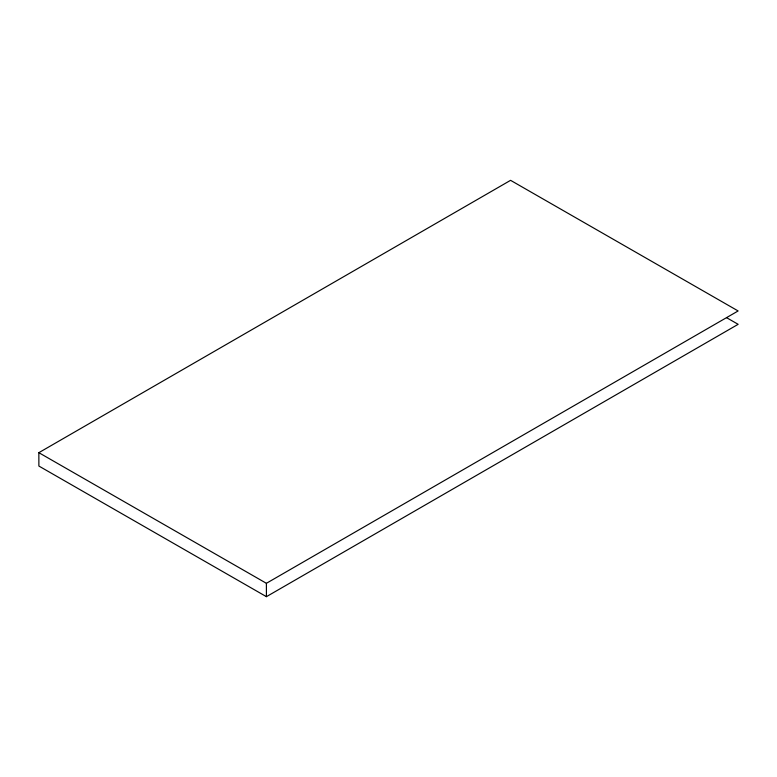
<?xml version="1.0" encoding="UTF-8"?>
<svg xmlns="http://www.w3.org/2000/svg" width="777" height="777" viewBox="0 0 777 777"><rect width="100%" height="100%" fill="white"/><g stroke="black" fill="none" stroke-linecap="round" stroke-linejoin="round"><path stroke-width="1.17" d="M38.85 452.68L510.576 180.332L738.121 310.955L266.394 583.304L38.85 452.68L38.879 466.045L266.424 596.668L738.15 324.32L726.612 317.696M266.394 583.304L266.424 596.668"/></g></svg>
